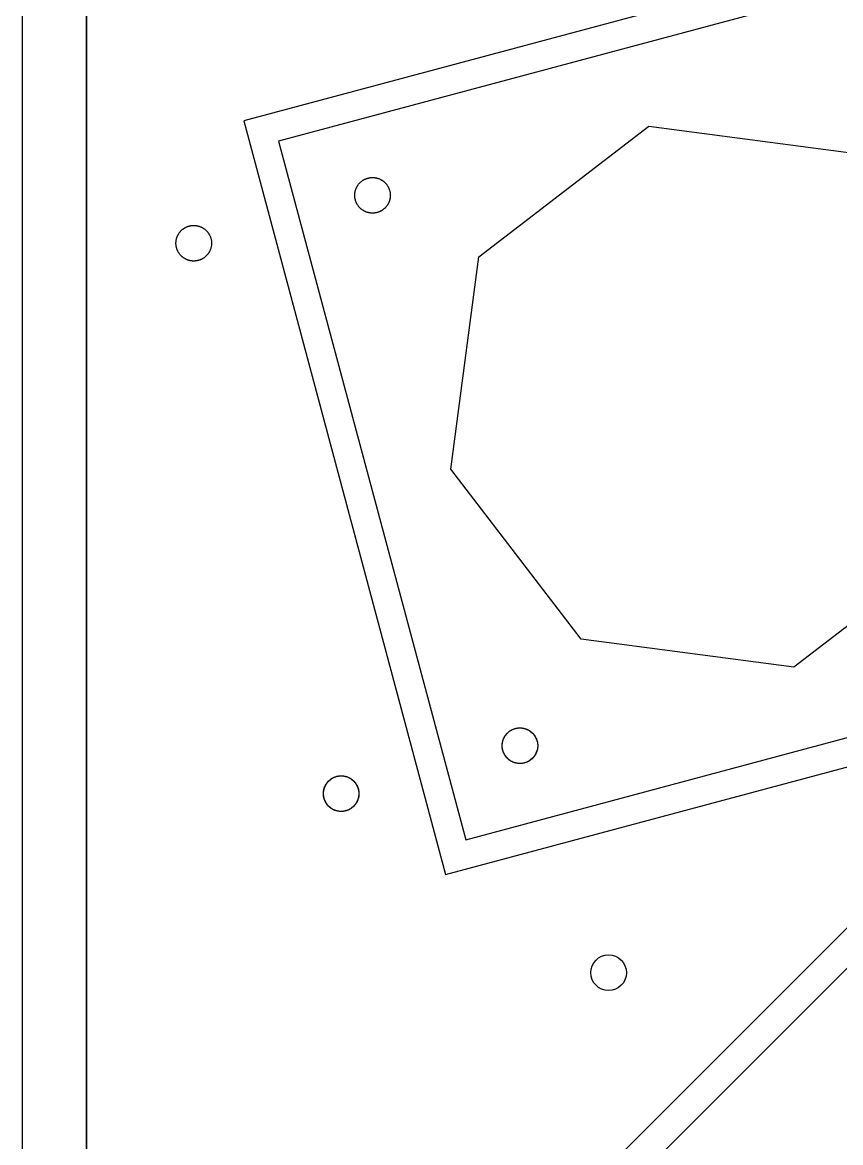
# Model space of a CAD drawing. Extents: x -16500 to 16500, y -16500 to 38576.
# Drawn here: x -16500 to -10753, y -8341 to -478 of the extents above; entities that cross this region are included whole.
import ezdxf

# ---------------------------------------------------------------- set-up
doc = ezdxf.new("R2010")
doc.units = 0
doc.header["$MEASUREMENT"] = 0
for name, color, linetype in [('Bottom', 2, 'Continuous'), ('Top', 1, 'Continuous'), ('Vias', 60, 'Continuous')]:
    doc.layers.add(name, color=color, linetype=linetype)

msp = doc.modelspace()

# ---------------------------------------------------------------- linework, layer by layer
at = {"layer": 'Bottom', "linetype": 'Continuous'}
for points in [[(-16500, 16500), (16500, 16500), (16500, -16500), (-16500, -16500)], [(-16050, 16050), (16050, 16050), (16050, -16050), (-16050, -16050)]]:
    msp.add_lwpolyline(points, close=True, dxfattribs=at)
at = {"layer": 'Top'}
for points in [[(-16500, -16050), (-16500, 16500), (16500, 16500), (16500, -16500), (-16500, -16500), (-16500, -16050)], [(-16050, -16050), (16050, -16050), (16050, 16050), (-16050, 16050)]]:
    msp.add_lwpolyline(points, close=True, dxfattribs=at)
at = {"layer": 'Top', "linetype": 'Continuous'}
for points in [[(-5291.342, 9164.874), (-8626.704, 12500.234), (-12500.234, 8626.703), (-9290.551, 5417.021), (-13700.786, 6354.445), (-14839.727, 996.153), (-10392.695, 50.907), (-14945.686, -1169.063), (-13527.876, -6460.405), (-9164.874, -5291.342), (-12500.235, -8626.702), (-8626.705, -12500.234), (-5417.021, -9290.551), (-6354.445, -13700.786), (-996.153, -14839.727), (-50.907, -10392.695)], [(-5040.676, 9002.117), (-5233.862, 8950.353), (-5417.146, 9007.834), (-8626.704, 12217.392), (-12217.392, 8626.703), (-9007.833, 5417.146), (-9106.927, 5173.522), (-13546.739, 6117.234), (-14602.515, 1150.2), (-10162.703, 206.489), (-10204.285, 10.859), (-10316.4, -135.705), (-14700.737, -1310.485), (-13386.454, -6215.456), (-9002.117, -5040.676), (-8950.353, -5233.862), (-9007.834, -5417.145), (-12217.392, -8626.702), (-8626.704, -12217.391), (-5417.146, -9007.834), (-5173.522, -9106.927), (-6117.234, -13546.739), (-1150.2, -14602.515), (-206.489, -10162.703)]]:
    msp.add_lwpolyline(points, dxfattribs=at)
at = {"layer": 'Top'}
msp.add_lwpolyline([(-9888.504, -4088.829), (-11082.272, -5004.839), (-12574.11, -4808.435), (-13490.12, -3614.667), (-13293.716, -2122.829), (-12099.948, -1206.819), (-10608.11, -1403.223)], dxfattribs=at)
at = {"layer": 'Vias'}
for points in [[(-14040.063, -1816.614), (-14043.282, -1816.587), (-14046.499, -1816.476), (-14049.712, -1816.283), (-14052.919, -1816.007), (-14056.117, -1815.649), (-14059.306, -1815.208), (-14062.482, -1814.685), (-14065.643, -1814.081), (-14068.788, -1813.396), (-14071.915, -1812.629), (-14075.02, -1811.783), (-14078.103, -1810.857), (-14081.16, -1809.852), (-14084.191, -1808.768), (-14087.193, -1807.607), (-14090.164, -1806.369), (-14093.103, -1805.055), (-14096.006, -1803.665), (-14098.873, -1802.201), (-14101.701, -1800.664), (-14104.488, -1799.055), (-14107.233, -1797.374), (-14109.934, -1795.624), (-14112.589, -1793.804), (-14115.197, -1791.916), (-14117.755, -1789.962), (-14120.261, -1787.943), (-14122.715, -1785.86), (-14125.114, -1783.715), (-14127.458, -1781.508), (-14129.744, -1779.242), (-14131.97, -1776.918), (-14134.136, -1774.537), (-14136.24, -1772.101), (-14138.281, -1769.612), (-14140.257, -1767.071), (-14142.167, -1764.48), (-14144.009, -1761.84), (-14145.783, -1759.155), (-14147.487, -1756.424), (-14149.12, -1753.65), (-14150.681, -1750.836), (-14152.17, -1747.982), (-14153.584, -1745.09), (-14154.923, -1742.163), (-14156.187, -1739.203), (-14157.374, -1736.211), (-14158.484, -1733.19), (-14159.515, -1730.141), (-14160.467, -1727.066), (-14161.34, -1723.968), (-14162.133, -1720.848), (-14162.846, -1717.709), (-14163.477, -1714.553), (-14164.027, -1711.382), (-14164.495, -1708.197), (-14164.881, -1705.002), (-14165.184, -1701.797), (-14165.405, -1698.586), (-14165.543, -1695.37), (-14165.599, -1692.152), (-14165.571, -1688.933), (-14165.46, -1685.716), (-14165.267, -1682.503), (-14164.991, -1679.297), (-14164.633, -1676.098), (-14164.192, -1672.909), (-14163.67, -1669.733), (-14163.065, -1666.572), (-14162.38, -1663.427), (-14161.614, -1660.301), (-14160.767, -1657.195), (-14159.841, -1654.112), (-14158.836, -1651.055), (-14157.753, -1648.024), (-14156.591, -1645.022), (-14155.353, -1642.051), (-14154.039, -1639.113), (-14152.649, -1636.209), (-14151.186, -1633.342), (-14149.649, -1630.514), (-14148.039, -1627.727), (-14146.359, -1624.982), (-14144.608, -1622.281), (-14142.788, -1619.626), (-14140.901, -1617.018), (-14138.947, -1614.461), (-14136.928, -1611.954), (-14134.845, -1609.5), (-14132.699, -1607.101), (-14130.492, -1604.757), (-14128.226, -1602.472), (-14125.902, -1600.245), (-14123.521, -1598.079), (-14121.085, -1595.975), (-14118.596, -1593.934), (-14116.055, -1591.958), (-14113.464, -1590.049), (-14110.825, -1588.206), (-14108.139, -1586.432), (-14105.408, -1584.728), (-14102.635, -1583.095), (-14099.82, -1581.534), (-14096.966, -1580.045), (-14094.074, -1578.631), (-14091.148, -1577.292), (-14088.187, -1576.028), (-14085.195, -1574.841), (-14082.174, -1573.732), (-14079.125, -1572.7), (-14076.05, -1571.748), (-14072.952, -1570.875), (-14069.833, -1570.082), (-14066.694, -1569.369), (-14063.537, -1568.738), (-14060.366, -1568.188), (-14057.181, -1567.72), (-14053.986, -1567.334), (-14050.781, -1567.031), (-14047.57, -1566.81), (-14044.354, -1566.672), (-14041.136, -1566.617), (-14037.918, -1566.644), (-14034.701, -1566.755), (-14031.488, -1566.948), (-14028.281, -1567.224), (-14025.082, -1567.582), (-14021.894, -1568.023), (-14018.718, -1568.546), (-14015.556, -1569.15), (-14012.411, -1569.835), (-14009.285, -1570.601), (-14006.179, -1571.448), (-14003.097, -1572.374), (-14000.039, -1573.379), (-13997.008, -1574.463), (-13994.006, -1575.624), (-13991.035, -1576.862), (-13988.097, -1578.176), (-13985.193, -1579.566), (-13982.327, -1581.029), (-13979.499, -1582.567), (-13976.711, -1584.176), (-13973.966, -1585.857), (-13971.265, -1587.607), (-13968.61, -1589.427), (-13966.003, -1591.314), (-13963.445, -1593.268), (-13960.938, -1595.288), (-13958.484, -1597.371), (-13956.085, -1599.516), (-13953.742, -1601.723), (-13951.456, -1603.989), (-13949.229, -1606.313), (-13947.063, -1608.694), (-13944.959, -1611.13), (-13942.919, -1613.619), (-13940.943, -1616.16), (-13939.033, -1618.751), (-13937.191, -1621.391), (-13935.417, -1624.076), (-13933.713, -1626.807), (-13932.079, -1629.581), (-13930.518, -1632.395), (-13929.03, -1635.249), (-13927.615, -1638.141), (-13926.276, -1641.068), (-13925.012, -1644.028), (-13923.825, -1647.02), (-13922.716, -1650.041), (-13921.685, -1653.09), (-13920.732, -1656.165), (-13919.859, -1659.263), (-13919.066, -1662.383), (-13918.354, -1665.522), (-13917.722, -1668.678), (-13917.172, -1671.849), (-13916.704, -1675.034), (-13916.319, -1678.229), (-13916.015, -1681.434), (-13915.794, -1684.645), (-13915.656, -1687.861), (-13915.601, -1691.079), (-13915.629, -1694.298), (-13915.739, -1697.514), (-13915.932, -1700.727), (-13916.208, -1703.934), (-13916.567, -1707.133), (-13917.007, -1710.322), (-13917.53, -1713.498), (-13918.134, -1716.659), (-13918.82, -1719.804), (-13919.586, -1722.93), (-13920.432, -1726.036), (-13921.358, -1729.118), (-13922.363, -1732.176), (-13923.447, -1735.207), (-13924.608, -1738.209), (-13925.846, -1741.18), (-13927.161, -1744.118), (-13928.55, -1747.022), (-13930.014, -1749.888), (-13931.551, -1752.716), (-13933.16, -1755.504), (-13934.841, -1758.249), (-13936.592, -1760.95), (-13938.411, -1763.605), (-13940.299, -1766.212), (-13942.253, -1768.77), (-13944.272, -1771.277), (-13946.355, -1773.731), (-13948.501, -1776.13), (-13950.707, -1778.473), (-13952.973, -1780.759), (-13955.298, -1782.986), (-13957.679, -1785.152), (-13960.114, -1787.256), (-13962.604, -1789.297), (-13965.145, -1791.272), (-13967.736, -1793.182), (-13970.375, -1795.025), (-13973.061, -1796.798), (-13975.791, -1798.503), (-13978.565, -1800.136), (-13981.38, -1801.697), (-13984.234, -1803.185), (-13987.125, -1804.6), (-13990.052, -1805.939), (-13993.012, -1807.203), (-13996.004, -1808.39), (-13999.026, -1809.499), (-14002.075, -1810.531), (-14005.149, -1811.483), (-14008.247, -1812.356), (-14011.367, -1813.149), (-14014.506, -1813.862), (-14017.662, -1814.493), (-14020.834, -1815.043), (-14024.018, -1815.511), (-14027.214, -1815.897), (-14030.418, -1816.2), (-14033.629, -1816.421), (-14036.845, -1816.559)], [(-15295.767, -2153.079), (-15298.985, -2153.051), (-15302.202, -2152.941), (-15305.415, -2152.748), (-15308.622, -2152.472), (-15311.821, -2152.113), (-15315.009, -2151.673), (-15318.185, -2151.15), (-15321.347, -2150.546), (-15324.492, -2149.86), (-15327.618, -2149.094), (-15330.724, -2148.248), (-15333.806, -2147.322), (-15336.864, -2146.317), (-15339.895, -2145.233), (-15342.897, -2144.072), (-15345.868, -2142.834), (-15348.806, -2141.519), (-15351.71, -2140.13), (-15354.576, -2138.666), (-15357.404, -2137.129), (-15360.192, -2135.52), (-15362.937, -2133.839), (-15365.638, -2132.088), (-15368.293, -2130.269), (-15370.9, -2128.381), (-15373.458, -2126.427), (-15375.965, -2124.408), (-15378.419, -2122.325), (-15380.818, -2120.179), (-15383.161, -2117.973), (-15385.447, -2115.707), (-15387.674, -2113.382), (-15389.84, -2111.001), (-15391.944, -2108.566), (-15393.984, -2106.076), (-15395.96, -2103.535), (-15397.87, -2100.944), (-15399.713, -2098.305), (-15401.486, -2095.619), (-15403.19, -2092.889), (-15404.824, -2090.115), (-15406.385, -2087.3), (-15407.873, -2084.446), (-15409.288, -2081.555), (-15410.627, -2078.628), (-15411.891, -2075.668), (-15413.078, -2072.676), (-15414.187, -2069.654), (-15415.218, -2066.605), (-15416.171, -2063.531), (-15417.044, -2060.433), (-15417.837, -2057.313), (-15418.549, -2054.174), (-15419.181, -2051.018), (-15419.731, -2047.846), (-15420.199, -2044.662), (-15420.584, -2041.466), (-15420.888, -2038.262), (-15421.109, -2035.051), (-15421.247, -2031.835), (-15421.302, -2028.617), (-15421.275, -2025.398), (-15421.164, -2022.181), (-15420.971, -2018.968), (-15420.695, -2015.761), (-15420.336, -2012.563), (-15419.896, -2009.374), (-15419.373, -2006.198), (-15418.769, -2003.037), (-15418.083, -1999.892), (-15417.317, -1996.765), (-15416.471, -1993.66), (-15415.545, -1990.577), (-15414.54, -1987.519), (-15413.456, -1984.489), (-15412.295, -1981.487), (-15411.057, -1978.515), (-15409.742, -1975.577), (-15408.353, -1972.674), (-15406.889, -1969.807), (-15405.352, -1966.979), (-15403.743, -1964.192), (-15402.062, -1961.446), (-15400.311, -1958.745), (-15398.492, -1956.09), (-15396.604, -1953.483), (-15394.65, -1950.925), (-15392.631, -1948.419), (-15390.548, -1945.965), (-15388.403, -1943.566), (-15386.196, -1941.222), (-15383.93, -1938.936), (-15381.605, -1936.71), (-15379.225, -1934.544), (-15376.789, -1932.44), (-15374.299, -1930.399), (-15371.759, -1928.423), (-15369.168, -1926.513), (-15366.528, -1924.671), (-15363.842, -1922.897), (-15361.112, -1921.193), (-15358.338, -1919.56), (-15355.523, -1917.998), (-15352.669, -1916.51), (-15349.778, -1915.096), (-15346.851, -1913.756), (-15343.891, -1912.493), (-15340.899, -1911.306), (-15337.877, -1910.196), (-15334.828, -1909.165), (-15331.754, -1908.213), (-15328.656, -1907.339), (-15325.536, -1906.546), (-15322.397, -1905.834), (-15319.241, -1905.203), (-15316.07, -1904.653), (-15312.885, -1904.185), (-15309.689, -1903.799), (-15306.485, -1903.496), (-15303.274, -1903.275), (-15300.058, -1903.137), (-15296.84, -1903.081), (-15293.621, -1903.109), (-15290.404, -1903.219), (-15287.191, -1903.413), (-15283.984, -1903.689), (-15280.786, -1904.047), (-15277.597, -1904.488), (-15274.421, -1905.01), (-15271.26, -1905.615), (-15268.115, -1906.3), (-15264.989, -1907.066), (-15261.883, -1907.913), (-15258.8, -1908.839), (-15255.743, -1909.844), (-15252.712, -1910.927), (-15249.71, -1912.089), (-15246.739, -1913.327), (-15243.8, -1914.641), (-15240.897, -1916.03), (-15238.03, -1917.494), (-15235.202, -1919.031), (-15232.415, -1920.641), (-15229.67, -1922.321), (-15226.969, -1924.072), (-15224.314, -1925.892), (-15221.706, -1927.779), (-15219.149, -1929.733), (-15216.642, -1931.752), (-15214.188, -1933.835), (-15211.789, -1935.981), (-15209.445, -1938.188), (-15207.16, -1940.454), (-15204.933, -1942.778), (-15202.767, -1945.159), (-15200.663, -1947.595), (-15198.622, -1950.084), (-15196.646, -1952.625), (-15194.737, -1955.216), (-15192.894, -1957.855), (-15191.12, -1960.541), (-15189.416, -1963.272), (-15187.783, -1966.045), (-15186.222, -1968.86), (-15184.733, -1971.714), (-15183.319, -1974.606), (-15181.98, -1977.532), (-15180.716, -1980.493), (-15179.529, -1983.485), (-15178.42, -1986.506), (-15177.388, -1989.555), (-15176.436, -1992.63), (-15175.563, -1995.728), (-15174.77, -1998.847), (-15174.057, -2001.986), (-15173.426, -2005.143), (-15172.876, -2008.314), (-15172.408, -2011.499), (-15172.022, -2014.694), (-15171.719, -2017.898), (-15171.498, -2021.11), (-15171.36, -2024.325), (-15171.304, -2027.544), (-15171.332, -2030.762), (-15171.443, -2033.979), (-15171.636, -2037.192), (-15171.912, -2040.399), (-15172.27, -2043.598), (-15172.711, -2046.786), (-15173.234, -2049.962), (-15173.838, -2053.124), (-15174.523, -2056.269), (-15175.289, -2059.395), (-15176.136, -2062.5), (-15177.062, -2065.583), (-15178.067, -2068.641), (-15179.151, -2071.672), (-15180.312, -2074.674), (-15181.55, -2077.645), (-15182.864, -2080.583), (-15184.254, -2083.487), (-15185.717, -2086.353), (-15187.254, -2089.181), (-15188.864, -2091.969), (-15190.544, -2094.714), (-15192.295, -2097.415), (-15194.115, -2100.07), (-15196.002, -2102.677), (-15197.956, -2105.235), (-15199.975, -2107.742), (-15202.059, -2110.195), (-15204.204, -2112.595), (-15206.411, -2114.938), (-15208.677, -2117.224), (-15211.001, -2119.451), (-15213.382, -2121.617), (-15215.818, -2123.721), (-15218.307, -2125.761), (-15220.848, -2127.737), (-15223.439, -2129.647), (-15226.078, -2131.489), (-15228.764, -2133.263), (-15231.495, -2134.967), (-15234.268, -2136.601), (-15237.083, -2138.162), (-15239.937, -2139.65), (-15242.829, -2141.065), (-15245.755, -2142.404), (-15248.716, -2143.668), (-15251.708, -2144.854), (-15254.729, -2145.964), (-15257.778, -2146.995), (-15260.853, -2147.948), (-15263.951, -2148.821), (-15267.07, -2149.614), (-15270.209, -2150.326), (-15273.366, -2150.958), (-15276.537, -2151.507), (-15279.722, -2151.976), (-15282.917, -2152.361), (-15286.122, -2152.665), (-15289.333, -2152.886), (-15292.549, -2153.024)], [(-13004.787, -5680.318), (-13008.006, -5680.29), (-13011.223, -5680.179), (-13014.436, -5679.986), (-13017.642, -5679.71), (-13020.841, -5679.352), (-13024.03, -5678.911), (-13027.206, -5678.389), (-13030.367, -5677.784), (-13033.512, -5677.099), (-13036.638, -5676.333), (-13039.744, -5675.486), (-13042.827, -5674.56), (-13045.884, -5673.555), (-13048.915, -5672.472), (-13051.917, -5671.31), (-13054.888, -5670.072), (-13057.826, -5668.758), (-13060.73, -5667.368), (-13063.597, -5665.905), (-13066.425, -5664.368), (-13069.212, -5662.758), (-13071.957, -5661.078), (-13074.658, -5659.327), (-13077.313, -5657.507), (-13079.921, -5655.62), (-13082.478, -5653.666), (-13084.985, -5651.647), (-13087.439, -5649.564), (-13089.838, -5647.418), (-13092.182, -5645.211), (-13094.467, -5642.945), (-13096.694, -5640.621), (-13098.86, -5638.24), (-13100.964, -5635.804), (-13103.005, -5633.315), (-13104.981, -5630.774), (-13106.89, -5628.183), (-13108.733, -5625.544), (-13110.507, -5622.858), (-13112.211, -5620.127), (-13113.844, -5617.354), (-13115.405, -5614.539), (-13116.894, -5611.685), (-13118.308, -5608.793), (-13119.647, -5605.867), (-13120.911, -5602.906), (-13122.098, -5599.914), (-13123.207, -5596.893), (-13124.239, -5593.844), (-13125.191, -5590.769), (-13126.064, -5587.671), (-13126.857, -5584.552), (-13127.57, -5581.413), (-13128.201, -5578.256), (-13128.751, -5575.085), (-13129.219, -5571.9), (-13129.605, -5568.705), (-13129.908, -5565.5), (-13130.129, -5562.289), (-13130.267, -5559.073), (-13130.322, -5555.855), (-13130.295, -5552.637), (-13130.184, -5549.42), (-13129.991, -5546.207), (-13129.715, -5543), (-13129.357, -5539.801), (-13128.916, -5536.613), (-13128.393, -5533.437), (-13127.789, -5530.275), (-13127.104, -5527.13), (-13126.338, -5524.004), (-13125.491, -5520.898), (-13124.565, -5517.816), (-13123.56, -5514.758), (-13122.476, -5511.727), (-13121.315, -5508.725), (-13120.077, -5505.754), (-13118.763, -5502.816), (-13117.373, -5499.912), (-13115.91, -5497.046), (-13114.372, -5494.218), (-13112.763, -5491.43), (-13111.082, -5488.685), (-13109.332, -5485.984), (-13107.512, -5483.329), (-13105.625, -5480.722), (-13103.671, -5478.164), (-13101.651, -5475.657), (-13099.568, -5473.203), (-13097.423, -5470.804), (-13095.216, -5468.461), (-13092.95, -5466.175), (-13090.626, -5463.948), (-13088.245, -5461.782), (-13085.809, -5459.678), (-13083.32, -5457.638), (-13080.779, -5455.662), (-13078.188, -5453.752), (-13075.548, -5451.91), (-13072.863, -5450.136), (-13070.132, -5448.432), (-13067.358, -5446.798), (-13064.544, -5445.237), (-13061.69, -5443.749), (-13058.798, -5442.334), (-13055.871, -5440.995), (-13052.911, -5439.731), (-13049.919, -5438.544), (-13046.898, -5437.435), (-13043.849, -5436.404), (-13040.774, -5435.451), (-13037.676, -5434.578), (-13034.556, -5433.785), (-13031.417, -5433.073), (-13028.261, -5432.441), (-13025.09, -5431.891), (-13021.905, -5431.423), (-13018.71, -5431.038), (-13015.505, -5430.734), (-13012.294, -5430.513), (-13009.078, -5430.375), (-13005.86, -5430.32), (-13002.641, -5430.348), (-12999.425, -5430.458), (-12996.212, -5430.651), (-12993.005, -5430.927), (-12989.806, -5431.286), (-12986.617, -5431.726), (-12983.441, -5432.249), (-12980.28, -5432.853), (-12977.135, -5433.539), (-12974.009, -5434.305), (-12970.903, -5435.151), (-12967.821, -5436.077), (-12964.763, -5437.082), (-12961.732, -5438.166), (-12958.73, -5439.327), (-12955.759, -5440.565), (-12952.821, -5441.88), (-12949.917, -5443.269), (-12947.051, -5444.733), (-12944.223, -5446.27), (-12941.435, -5447.879), (-12938.69, -5449.56), (-12935.989, -5451.311), (-12933.334, -5453.13), (-12930.727, -5455.018), (-12928.169, -5456.972), (-12925.662, -5458.991), (-12923.208, -5461.074), (-12920.809, -5463.22), (-12918.466, -5465.426), (-12916.18, -5467.692), (-12913.953, -5470.017), (-12911.787, -5472.398), (-12909.683, -5474.833), (-12907.642, -5477.323), (-12905.667, -5479.864), (-12903.757, -5482.455), (-12901.914, -5485.094), (-12900.141, -5487.78), (-12898.436, -5490.51), (-12896.803, -5493.284), (-12895.242, -5496.099), (-12893.754, -5498.953), (-12892.339, -5501.844), (-12891, -5504.771), (-12889.736, -5507.731), (-12888.549, -5510.723), (-12887.44, -5513.745), (-12886.408, -5516.794), (-12885.456, -5519.868), (-12884.583, -5522.966), (-12883.79, -5526.086), (-12883.077, -5529.225), (-12882.446, -5532.381), (-12881.896, -5535.553), (-12881.428, -5538.737), (-12881.042, -5541.933), (-12880.739, -5545.137), (-12880.518, -5548.348), (-12880.38, -5551.564), (-12880.325, -5554.782), (-12880.352, -5558.001), (-12880.463, -5561.218), (-12880.656, -5564.431), (-12880.932, -5567.638), (-12881.29, -5570.836), (-12881.731, -5574.025), (-12882.254, -5577.201), (-12882.858, -5580.362), (-12883.543, -5583.507), (-12884.31, -5586.634), (-12885.156, -5589.739), (-12886.082, -5592.822), (-12887.087, -5595.879), (-12888.171, -5598.91), (-12889.332, -5601.912), (-12890.57, -5604.883), (-12891.884, -5607.822), (-12893.274, -5610.725), (-12894.738, -5613.592), (-12896.275, -5616.42), (-12897.884, -5619.207), (-12899.565, -5621.952), (-12901.315, -5624.653), (-12903.135, -5627.308), (-12905.023, -5629.916), (-12906.977, -5632.474), (-12908.996, -5634.98), (-12911.079, -5637.434), (-12913.224, -5639.833), (-12915.431, -5642.177), (-12917.697, -5644.463), (-12920.021, -5646.689), (-12922.402, -5648.855), (-12924.838, -5650.959), (-12927.327, -5653), (-12929.868, -5654.976), (-12932.459, -5656.886), (-12935.099, -5658.728), (-12937.784, -5660.502), (-12940.515, -5662.206), (-12943.289, -5663.839), (-12946.103, -5665.4), (-12948.957, -5666.889), (-12951.849, -5668.303), (-12954.776, -5669.642), (-12957.736, -5670.906), (-12960.728, -5672.093), (-12963.749, -5673.203), (-12966.798, -5674.234), (-12969.873, -5675.186), (-12972.971, -5676.059), (-12976.091, -5676.852), (-12979.23, -5677.565), (-12982.386, -5678.196), (-12985.557, -5678.746), (-12988.742, -5679.214), (-12991.937, -5679.6), (-12995.142, -5679.903), (-12998.353, -5680.124), (-13001.569, -5680.262)], [(-14260.491, -6016.782), (-14263.709, -6016.755), (-14266.926, -6016.644), (-14270.139, -6016.451), (-14273.346, -6016.175), (-14276.545, -6015.817), (-14279.733, -6015.376), (-14282.909, -6014.853), (-14286.071, -6014.249), (-14289.216, -6013.564), (-14292.342, -6012.797), (-14295.447, -6011.951), (-14298.53, -6011.025), (-14301.588, -6010.02), (-14304.619, -6008.936), (-14307.621, -6007.775), (-14310.592, -6006.537), (-14313.53, -6005.223), (-14316.433, -6003.833), (-14319.3, -6002.369), (-14322.128, -6000.832), (-14324.916, -5999.223), (-14327.661, -5997.542), (-14330.362, -5995.792), (-14333.017, -5993.972), (-14335.624, -5992.084), (-14338.182, -5990.131), (-14340.689, -5988.111), (-14343.142, -5986.028), (-14345.542, -5983.883), (-14347.885, -5981.676), (-14350.171, -5979.41), (-14352.398, -5977.086), (-14354.564, -5974.705), (-14356.668, -5972.269), (-14358.708, -5969.78), (-14360.684, -5967.239), (-14362.594, -5964.648), (-14364.436, -5962.008), (-14366.21, -5959.323), (-14367.914, -5956.592), (-14369.548, -5953.818), (-14371.109, -5951.004), (-14372.597, -5948.15), (-14374.011, -5945.258), (-14375.351, -5942.331), (-14376.614, -5939.371), (-14377.801, -5936.379), (-14378.911, -5933.358), (-14379.942, -5930.309), (-14380.895, -5927.234), (-14381.768, -5924.136), (-14382.561, -5921.016), (-14383.273, -5917.877), (-14383.905, -5914.721), (-14384.454, -5911.55), (-14384.922, -5908.365), (-14385.308, -5905.17), (-14385.612, -5901.965), (-14385.833, -5898.754), (-14385.971, -5895.538), (-14386.026, -5892.32), (-14385.998, -5889.101), (-14385.888, -5885.884), (-14385.695, -5882.672), (-14385.419, -5879.465), (-14385.06, -5876.266), (-14384.62, -5873.077), (-14384.097, -5869.901), (-14383.493, -5866.74), (-14382.807, -5863.595), (-14382.041, -5860.469), (-14381.195, -5857.363), (-14380.269, -5854.281), (-14379.263, -5851.223), (-14378.18, -5848.192), (-14377.019, -5845.19), (-14375.781, -5842.219), (-14374.466, -5839.281), (-14373.077, -5836.377), (-14371.613, -5833.51), (-14370.076, -5830.682), (-14368.467, -5827.895), (-14366.786, -5825.15), (-14365.035, -5822.449), (-14363.216, -5819.794), (-14361.328, -5817.186), (-14359.374, -5814.629), (-14357.355, -5812.122), (-14355.272, -5809.668), (-14353.126, -5807.269), (-14350.92, -5804.925), (-14348.654, -5802.64), (-14346.329, -5800.413), (-14343.948, -5798.247), (-14341.512, -5796.143), (-14339.023, -5794.102), (-14336.482, -5792.127), (-14333.891, -5790.217), (-14331.252, -5788.374), (-14328.566, -5786.6), (-14325.836, -5784.896), (-14323.062, -5783.263), (-14320.247, -5781.702), (-14317.393, -5780.213), (-14314.502, -5778.799), (-14311.575, -5777.46), (-14308.615, -5776.196), (-14305.623, -5775.009), (-14302.601, -5773.9), (-14299.552, -5772.868), (-14296.478, -5771.916), (-14293.38, -5771.043), (-14290.26, -5770.25), (-14287.121, -5769.537), (-14283.965, -5768.906), (-14280.793, -5768.356), (-14277.609, -5767.888), (-14274.413, -5767.502), (-14271.209, -5767.199), (-14267.998, -5766.978), (-14264.782, -5766.84), (-14261.564, -5766.785), (-14258.345, -5766.812), (-14255.128, -5766.923), (-14251.915, -5767.116), (-14248.708, -5767.392), (-14245.51, -5767.75), (-14242.321, -5768.191), (-14239.145, -5768.714), (-14235.983, -5769.318), (-14232.839, -5770.003), (-14229.712, -5770.77), (-14226.607, -5771.616), (-14223.524, -5772.542), (-14220.466, -5773.547), (-14217.436, -5774.631), (-14214.434, -5775.792), (-14211.462, -5777.03), (-14208.524, -5778.344), (-14205.621, -5779.734), (-14202.754, -5781.198), (-14199.926, -5782.735), (-14197.139, -5784.344), (-14194.393, -5786.025), (-14191.692, -5787.775), (-14189.037, -5789.595), (-14186.43, -5791.483), (-14183.872, -5793.436), (-14181.366, -5795.456), (-14178.912, -5797.539), (-14176.512, -5799.684), (-14174.169, -5801.891), (-14171.883, -5804.157), (-14169.657, -5806.481), (-14167.491, -5808.862), (-14165.387, -5811.298), (-14163.346, -5813.787), (-14161.37, -5816.328), (-14159.46, -5818.919), (-14157.618, -5821.559), (-14155.844, -5824.244), (-14154.14, -5826.975), (-14152.507, -5829.749), (-14150.945, -5832.563), (-14149.457, -5835.417), (-14148.043, -5838.309), (-14146.703, -5841.236), (-14145.44, -5844.196), (-14144.253, -5847.188), (-14143.143, -5850.209), (-14142.112, -5853.258), (-14141.159, -5856.333), (-14140.286, -5859.431), (-14139.493, -5862.551), (-14138.781, -5865.69), (-14138.15, -5868.846), (-14137.6, -5872.017), (-14137.132, -5875.202), (-14136.746, -5878.397), (-14136.442, -5881.602), (-14136.222, -5884.813), (-14136.084, -5888.029), (-14136.028, -5891.247), (-14136.056, -5894.466), (-14136.166, -5897.683), (-14136.36, -5900.895), (-14136.636, -5904.102), (-14136.994, -5907.301), (-14137.435, -5910.49), (-14137.957, -5913.666), (-14138.562, -5916.827), (-14139.247, -5919.972), (-14140.013, -5923.098), (-14140.86, -5926.204), (-14141.786, -5929.286), (-14142.791, -5932.344), (-14143.874, -5935.375), (-14145.036, -5938.377), (-14146.274, -5941.348), (-14147.588, -5944.286), (-14148.977, -5947.19), (-14150.441, -5950.057), (-14151.978, -5952.885), (-14153.588, -5955.672), (-14155.268, -5958.417), (-14157.019, -5961.118), (-14158.839, -5963.773), (-14160.726, -5966.381), (-14162.68, -5968.938), (-14164.699, -5971.445), (-14166.782, -5973.899), (-14168.928, -5976.298), (-14171.135, -5978.642), (-14173.401, -5980.927), (-14175.725, -5983.154), (-14178.106, -5985.32), (-14180.542, -5987.424), (-14183.031, -5989.465), (-14185.572, -5991.44), (-14188.163, -5993.35), (-14190.802, -5995.193), (-14193.488, -5996.967), (-14196.219, -5998.671), (-14198.992, -6000.304), (-14201.807, -6001.865), (-14204.661, -6003.354), (-14207.552, -6004.768), (-14210.479, -6006.107), (-14213.44, -6007.371), (-14216.432, -6008.558), (-14219.453, -6009.667), (-14222.502, -6010.699), (-14225.577, -6011.651), (-14228.675, -6012.524), (-14231.794, -6013.317), (-14234.933, -6014.03), (-14238.089, -6014.661), (-14241.261, -6015.211), (-14244.445, -6015.679), (-14247.641, -6016.065), (-14250.845, -6016.368), (-14254.057, -6016.589), (-14257.272, -6016.727)]]:
    msp.add_lwpolyline(points, close=True, dxfattribs=at)
at = {"layer": 'Vias', "linetype": 'Continuous'}
for centre, radius in [((-13005.324, -5555.319), 125), ((-14261.03, -5891.79), 124.996), ((-12382.612, -7149.106), 125)]:
    msp.add_circle(centre, radius, dxfattribs=at)

doc.saveas('drawing.dxf')
